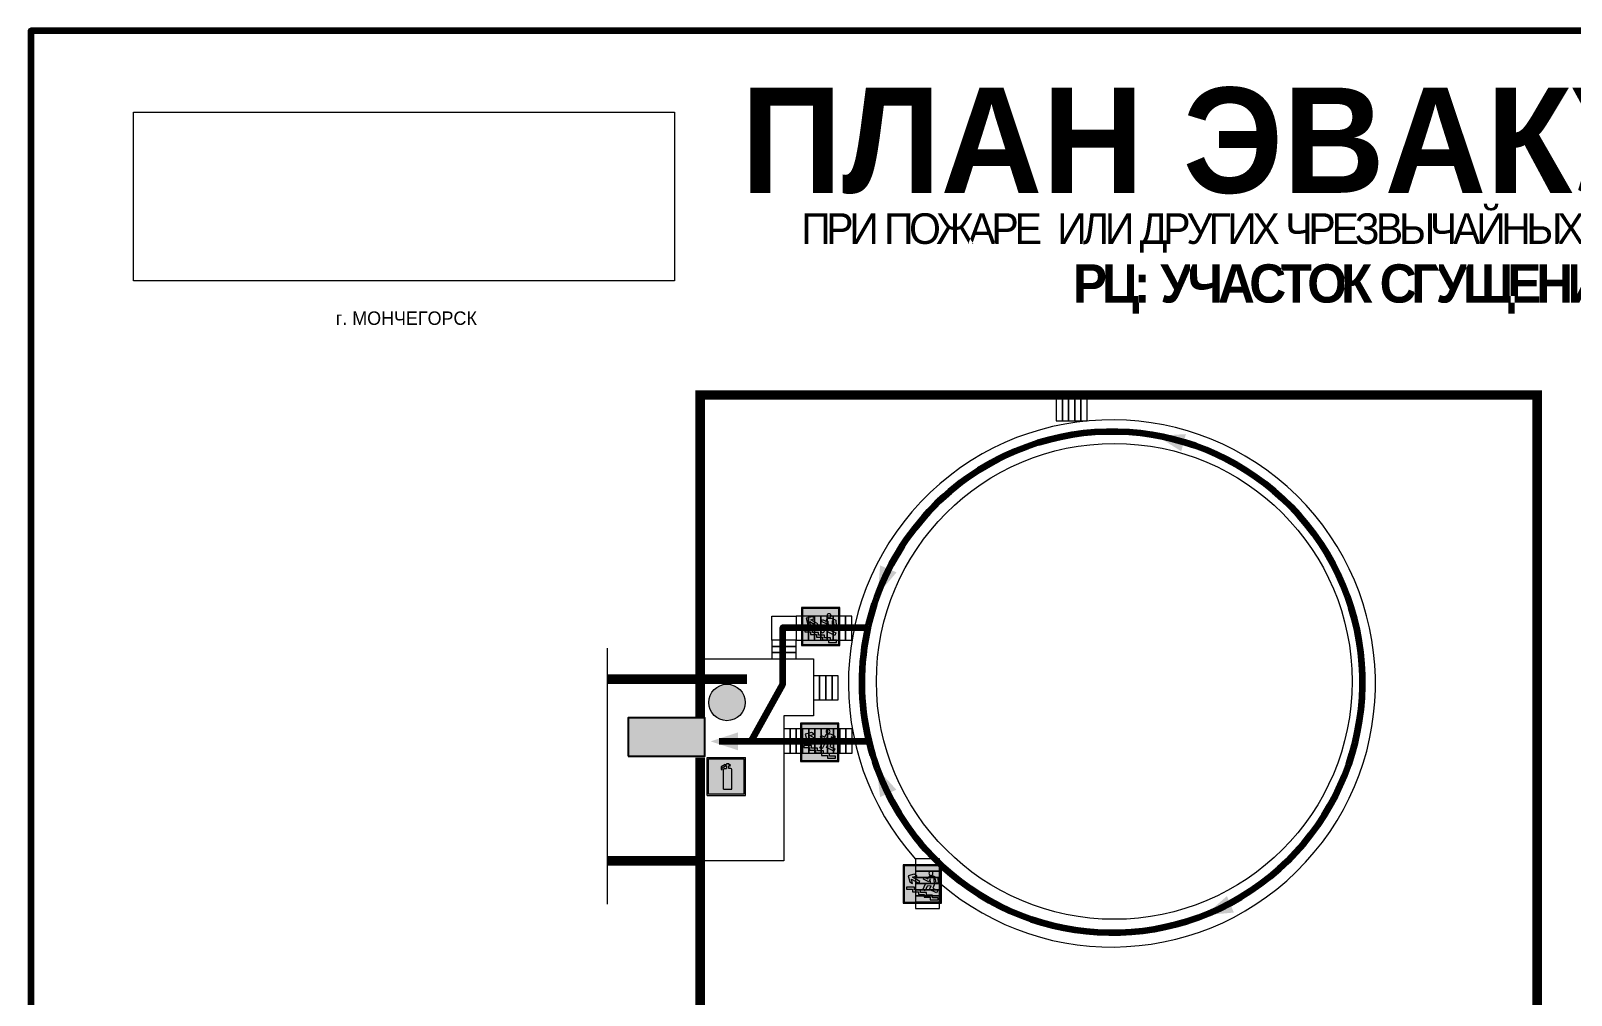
# Model space of a CAD drawing. Header units: millimetres. Extents: x 13114 to 67229, y 22859 to 38520.
# Drawn here: x 18857.9 to 19180.1, y 26048.7 to 26250.3 of the extents above; entities that cross this region are included whole.
import ezdxf

# ---------------------------------------------------------------- set-up
doc = ezdxf.new("R2010")
doc.units = ezdxf.units.MM
doc.layers.add('План_Штампы', color=7, linetype='Continuous')
doc.styles.add('обычный', font='arial.ttf')
picture_1 = doc.add_image_def('image1.jpg', size_in_pixel=(337, 105))

# ---------------------------------------------------------------- blocks, each defined once
blk = doc.blocks.new('A$C7B4425F7')
at = {"true_color": 0xffffff}
blk.add_hatch(color=7, dxfattribs=at).paths.add_polyline_path([(0, 0), (-16, 0), (-16, -8), (0, -8)])
h = blk.add_hatch(color=126)
h.paths.add_polyline_path([(-0.2, -0.2), (-15.8, -0.2), (-15.8, -7.8), (-0.2, -7.8)])
h.paths.add_polyline_path([(-11.76, -2.03), (-11.76, -3.66), (-11.17, -3.66, -0.568275), (-11.17, -6.18), (-12.58, -6.18), (-12.58, -2.03)], flags=16)
h.paths.add_polyline_path([(-13.33, -4.12, -0.495768), (-13.59, -6.18), (-15.03, -6.18), (-15.03, -2.03), (-13.59, -2.03, -0.487973)], flags=16)
h.paths.add_polyline_path([(-10.25, -2.03), (-9.48, -2.03), (-9.48, -6.18), (-10.25, -6.18)], flags=16)
h.paths.add_polyline_path([(-13.84, -3.69), (-14.24, -3.69), (-14.24, -3.03), (-13.9, -3.03, -0.692621)], flags=0)
h.paths.add_polyline_path([(-9.15, -2.03), (-8.4, -2.03), (-8.04, -3.07), (-7.68, -2.03), (-6.93, -2.03), (-7.64, -4.1), (-6.93, -6.18), (-7.68, -6.18), (-8.04, -5.14), (-8.4, -6.18), (-9.15, -6.18), (-8.44, -4.1)], flags=16)
h.paths.add_polyline_path([(-11.76, -4.46), (-11.42, -4.46, -0.692621), (-11.36, -5.12), (-11.76, -5.12)], flags=0)
h.paths.add_polyline_path([(-13.9, -5.2), (-14.24, -5.2), (-14.24, -4.55), (-13.84, -4.55, -0.708038)], flags=0)
edge = h.paths.add_edge_path(flags=16)
edge.add_ellipse((-5.51, -4.08), major_axis=(0, 2.05), ratio=0.586184, start_angle=0, end_angle=360)
edge = h.paths.add_edge_path(flags=0)
edge.add_ellipse((-5.51, -4.08), major_axis=(0, 1.14), ratio=0.454828, start_angle=0, end_angle=360)
h.paths.add_polyline_path([(-4.13, -4.96, 0.377264), (-3.48, -4.52, 0.0555), (-3.16, -2.03), (-1.66, -2.03), (-1.66, -4.96), (-0.96, -4.96), (-0.96, -7.01), (-1.75, -7.01), (-1.75, -6.18), (-3.3, -6.18), (-3.3, -7.02), (-4.13, -7.02)], flags=16)
h.paths.add_polyline_path([(-2.73, -2.91), (-2.28, -2.91), (-2.28, -4.96), (-3.05, -4.96, 0.079136)], flags=0)
at = {"color": 126}
blk.add_lwpolyline([(-16, -8), (0, -8), (0, 0), (-16, 0)], close=True, dxfattribs=at)
blk = doc.blocks.new('вверх')
at = {"lineweight": 0, "true_color": 0xffffff}
h = blk.add_hatch(color=7, dxfattribs=at)
h.dxf.hatch_style = 1
h.paths.add_polyline_path([(40999.03, -4475.37), (41000.53, -4474.51), (40999.62, -4474.22), (41000.2, -4473.88), (41001.48, -4474.22), (41001.13, -4475.49), (41000.55, -4475.82), (41000.76, -4474.91), (40999.27, -4475.77)], flags=0)
h.paths.add_polyline_path([(40998.09, -4474.5), (40998.28, -4474.89), (40997.14, -4475.43), (40996.89, -4474.92), (40996.87, -4474.87), (40996.8, -4475.75), (40997.81, -4475.85), (40998.41, -4477.11), (40997.94, -4477.33), (40997.47, -4476.34), (40996.66, -4476.28), (40997.03, -4477.06), (40995.52, -4477.78), (40995.29, -4477.28), (40996.32, -4476.79), (40996, -4476.11), (40996.09, -4474.77), (40995.72, -4474.94), (40995.64, -4475.77), (40995.2, -4475.72), (40995.3, -4474.63), (40995.33, -4474.61), (40996.23, -4474.19), (40997.09, -4474.25), (40997.37, -4474.84)], flags=0)
h.paths.add_polyline_path([(40997.14, -4473.68, -1), (40996.29, -4473.68, -1)], flags=0)
h.paths.add_polyline_path([(41000.58, -4477.58), (41000.58, -4477.03), (41001.81, -4477.03), (41001.81, -4476.6), (41000.15, -4476.6), (41000.15, -4477.16), (40998.9, -4477.16), (40998.9, -4477.72), (40997.65, -4477.72), (40997.65, -4478.27), (40996.41, -4478.27), (40996.41, -4478.82), (40995.17, -4478.82), (40995.17, -4479.25), (40995.41, -4479.25), (40996.84, -4479.25), (40996.84, -4478.69), (40998.09, -4478.69), (40998.09, -4478.13), (40999.32, -4478.13), (40999.32, -4477.58)], flags=0)
h.paths.add_polyline_path([(41002.49, -4471.94), (40994.49, -4471.94), (40994.49, -4479.94), (41002.49, -4479.94)])
h.paths.add_polyline_path([(41002.28, -4479.72), (40994.69, -4479.72), (40994.69, -4472.14), (41002.28, -4472.14)], flags=16)
h.paths.add_polyline_path([(41001.81, -4476.6), (41001.81, -4477.03), (41000.58, -4477.03), (41000.58, -4477.58), (40999.32, -4477.58), (40999.32, -4478.13), (40998.09, -4478.13), (40998.09, -4478.69), (40996.84, -4478.69), (40996.84, -4479.25), (40995.17, -4479.25), (40995.17, -4478.82), (40996.41, -4478.82), (40996.41, -4478.27), (40997.65, -4478.27), (40997.65, -4477.72), (40998.9, -4477.72), (40998.9, -4477.16), (41000.15, -4477.16), (41000.15, -4476.6)], flags=0)
at = {"lineweight": 0}
h = blk.add_hatch(color=126, dxfattribs=at)
h.dxf.hatch_style = 1
h.paths.add_polyline_path([(40994.69, -4479.72), (41002.28, -4479.72), (41002.28, -4472.14), (40994.69, -4472.14)])
h.paths.add_polyline_path([(40999.03, -4475.37), (41000.53, -4474.51), (40999.62, -4474.22), (41000.2, -4473.88), (41001.48, -4474.22), (41001.13, -4475.49), (41000.55, -4475.82), (41000.76, -4474.91), (40999.27, -4475.77)], flags=16)
h.paths.add_polyline_path([(40997.09, -4474.25), (40997.37, -4474.84), (40998.09, -4474.5), (40998.28, -4474.89), (40997.14, -4475.43), (40996.89, -4474.92), (40996.87, -4474.87), (40996.8, -4475.75), (40997.81, -4475.85), (40998.41, -4477.11), (40997.94, -4477.33), (40997.47, -4476.34), (40996.66, -4476.28), (40997.03, -4477.06), (40995.52, -4477.78), (40995.29, -4477.28), (40996.32, -4476.79), (40996, -4476.11), (40996.09, -4474.77), (40995.72, -4474.94), (40995.64, -4475.77), (40995.2, -4475.72), (40995.3, -4474.63), (40995.33, -4474.61), (40996.23, -4474.19)], flags=16)
h.paths.add_polyline_path([(40996.29, -4473.68, -1), (40997.14, -4473.68, -1)], flags=16)
h.paths.add_polyline_path([(40997.65, -4477.72), (40998.9, -4477.72), (40998.9, -4477.16), (41000.15, -4477.16), (41000.15, -4476.6), (41001.81, -4476.6), (41001.81, -4477.03), (41000.58, -4477.03), (41000.58, -4477.58), (40999.32, -4477.58), (40999.32, -4478.13), (40998.09, -4478.13), (40998.09, -4478.69), (40996.84, -4478.69), (40996.84, -4479.25), (40995.17, -4479.25), (40995.17, -4478.82), (40996.41, -4478.82), (40996.41, -4478.27), (40997.65, -4478.27)], flags=16)
at = {"lineweight": 0, "true_color": 0xffffff}
h = blk.add_hatch(color=7, dxfattribs=at)
h.dxf.hatch_style = 1
h.paths.add_polyline_path([(40997.14, -4473.68, 1), (40996.29, -4473.68, 1)])
h.paths.add_polyline_path([(40998.28, -4474.89), (40998.09, -4474.5), (40997.37, -4474.84), (40997.09, -4474.25), (40996.23, -4474.19), (40995.33, -4474.61), (40995.3, -4474.63), (40995.2, -4475.72), (40995.64, -4475.77), (40995.72, -4474.94), (40996.09, -4474.77), (40996, -4476.11), (40996.32, -4476.79), (40995.29, -4477.28), (40995.52, -4477.78), (40997.03, -4477.06), (40996.66, -4476.28), (40997.47, -4476.34), (40997.94, -4477.33), (40998.41, -4477.11), (40997.81, -4475.85), (40996.8, -4475.75), (40996.87, -4474.87), (40996.89, -4474.92), (40997.14, -4475.43)])
h.paths.add_polyline_path([(40998.09, -4478.13), (40999.32, -4478.13), (40999.32, -4477.58), (41000.58, -4477.58), (41000.58, -4477.03), (41001.81, -4477.03), (41001.81, -4476.6), (41000.15, -4476.6), (41000.15, -4477.16), (40998.9, -4477.16), (40998.9, -4477.72), (40997.65, -4477.72), (40997.65, -4478.27), (40996.41, -4478.27), (40996.41, -4478.82), (40995.17, -4478.82), (40995.17, -4479.25), (40995.41, -4479.25), (40996.84, -4479.25), (40996.84, -4478.69), (40998.09, -4478.69)])
h.paths.add_polyline_path([(40999.03, -4475.37), (40999.27, -4475.77), (41000.76, -4474.91), (41000.55, -4475.82), (41001.13, -4475.49), (41001.48, -4474.22), (41000.2, -4473.88), (40999.62, -4474.22), (41000.53, -4474.51)])
at = {"color": 126, "lineweight": 0}
for points in [[(40994.49, -4471.94), (41002.49, -4471.94), (41002.49, -4479.94), (40994.49, -4479.94)], [(40994.69, -4472.14), (41002.28, -4472.14), (41002.28, -4479.72), (40994.69, -4479.72)]]:
    blk.add_lwpolyline(points, close=True, dxfattribs=at)
for points in [[(40996.89, -4474.92), (40997.14, -4475.43), (40998.28, -4474.89), (40998.09, -4474.5), (40997.37, -4474.84), (40997.09, -4474.25), (40996.23, -4474.19), (40995.33, -4474.61), (40995.3, -4474.63), (40995.2, -4475.72), (40995.64, -4475.77), (40995.72, -4474.94), (40996.09, -4474.77), (40996, -4476.11), (40996.32, -4476.79), (40995.29, -4477.28), (40995.52, -4477.78), (40997.03, -4477.06), (40996.66, -4476.28), (40997.47, -4476.34), (40997.94, -4477.33), (40998.41, -4477.11), (40997.81, -4475.85), (40996.8, -4475.75), (40996.87, -4474.87), (40996.89, -4474.92)], [(41001.48, -4474.22), (41001.13, -4475.49), (41000.55, -4475.82), (41000.76, -4474.91), (40999.27, -4475.77), (40999.03, -4475.37), (41000.53, -4474.51), (40999.62, -4474.22), (41000.2, -4473.88), (41001.48, -4474.22)], [(40995.41, -4479.25), (40995.17, -4479.25), (40995.17, -4478.82), (40996.41, -4478.82), (40996.41, -4478.27), (40997.65, -4478.27), (40997.65, -4477.72), (40998.9, -4477.72), (40998.9, -4477.16), (41000.15, -4477.16), (41000.15, -4476.6), (41001.81, -4476.6), (41001.81, -4477.03), (41000.58, -4477.03), (41000.58, -4477.58), (40999.32, -4477.58), (40999.32, -4478.13), (40998.09, -4478.13), (40998.09, -4478.69), (40996.84, -4478.69), (40996.84, -4479.25), (40995.17, -4479.25)]]:
    blk.add_lwpolyline(points, dxfattribs=at)
blk.add_circle((40996.71, -4473.68), 0.426, dxfattribs=at)
blk = doc.blocks.new('A$C7B8C2D5B')
at = {"lineweight": 0}
h = blk.add_hatch(color=5, dxfattribs=at)
h.dxf.hatch_style = 1
h.paths.add_polyline_path([(1.4, -3.02, 1), (-2.11, -3.02, 1)])
at = {"color": 5, "lineweight": 0}
blk.add_circle((-0.36, -3.02), 1.75, dxfattribs=at)
blk = doc.blocks.new('A$C3AD82952')
at = {"true_color": 0xf5f5ff}
h = blk.add_hatch(color=7, dxfattribs=at)
h.dxf.hatch_style = 1
h.paths.add_polyline_path([(8.21, 8.73, 0.414214), (7.89, 9.05), (7.22, 9.05), (7.22, 9.92), (7.59, 9.92, 1), (7.57, 10.36), (7.22, 10.36), (7.22, 10.6), (6.43, 10.6), (6.43, 10.36), (6.01, 10.36), (4.74, 9.59), (4.74, 8.69), (4.98, 8.73), (4.98, 9.26), (6.12, 9.91), (6.43, 9.91), (6.43, 9.05), (5.76, 9.05, 0.414214), (5.44, 8.73), (5.44, 2.2), (8.21, 2.2)], flags=0)
h.paths.add_polyline_path([(12.8, 12.8), (0, 12.8), (0, 0), (12.8, 0)])
h.paths.add_polyline_path([(0.51, 12.29), (12.29, 12.29), (12.29, 0.51), (0.51, 0.51)], flags=16)
h.paths.add_polyline_path([(4.74, 9.59), (6.01, 10.36), (6.43, 10.36), (6.43, 10.6), (7.22, 10.6), (7.22, 10.36), (7.59, 10.36, -0.94586), (7.59, 9.92), (7.22, 9.92), (7.22, 9.05), (7.89, 9.05, -0.414214), (8.21, 8.73), (8.21, 2.2), (5.44, 2.2), (5.44, 8.73, -0.414214), (5.76, 9.05), (6.43, 9.05), (6.43, 9.91), (6.12, 9.91), (4.98, 9.26), (4.98, 8.73), (4.74, 8.69)], flags=0)
h = blk.add_hatch(color=242)
h.dxf.hatch_style = 1
h.paths.add_polyline_path([(12.29, 12.29), (0.51, 12.29), (0.51, 0.51), (12.29, 0.51)])
h.paths.add_polyline_path([(4.74, 8.69), (4.74, 9.59), (6.01, 10.36), (6.43, 10.36), (6.43, 10.6), (7.22, 10.6), (7.22, 10.36), (7.59, 10.36, -0.94586), (7.59, 9.92), (7.22, 9.92), (7.22, 9.05), (7.89, 9.05, -0.414214), (8.21, 8.73), (8.21, 2.2), (5.44, 2.2), (5.44, 8.73, -0.414214), (5.76, 9.05), (6.43, 9.05), (6.43, 9.91), (6.12, 9.91), (4.98, 9.26), (4.98, 8.73)], flags=16)
h = blk.add_hatch(color=7, dxfattribs=at)
h.dxf.hatch_style = 1
h.paths.add_polyline_path([(8.21, 8.73, 0.414214), (7.89, 9.05), (7.22, 9.05), (7.22, 9.92), (7.59, 9.92, 1), (7.57, 10.36), (7.22, 10.36), (7.22, 10.6), (6.43, 10.6), (6.43, 10.36), (6.01, 10.36), (4.74, 9.59), (4.74, 8.69), (4.98, 8.73), (4.98, 9.26), (6.12, 9.91), (6.43, 9.91), (6.43, 9.05), (5.76, 9.05, 0.414214), (5.44, 8.73), (5.44, 2.2), (8.21, 2.2)])
at = {"color": 242, "lineweight": 5}
for p, q in [((0, 0), (0, 12.8)), ((0, 12.8), (12.8, 12.8)), ((6.01, 10.36), (4.74, 9.59)), ((6.01, 10.36), (6.43, 10.36)), ((7.22, 10.6), (6.43, 10.6)), ((6.43, 10.6), (6.43, 10.36)), ((7.22, 10.36), (7.22, 10.6)), ((7.59, 10.36), (7.22, 10.36)), ((12.8, 0), (12.8, 12.8)), ((4.74, 9.59), (4.74, 8.69)), ((4.74, 8.69), (4.98, 8.73)), ((4.98, 9.26), (6.12, 9.91)), ((4.98, 8.73), (4.98, 9.26)), ((5.44, 2.2), (5.44, 8.73)), ((5.76, 9.05), (6.43, 9.05)), ((6.12, 9.91), (6.43, 9.91)), ((6.43, 9.91), (6.43, 9.05)), ((7.22, 9.05), (7.22, 9.92)), ((7.59, 9.92), (7.22, 9.92)), ((7.89, 9.05), (7.22, 9.05)), ((8.21, 2.2), (8.21, 8.73)), ((0, 0), (12.8, 0)), ((5.44, 2.2), (8.21, 2.2))]:
    blk.add_line(p, q, dxfattribs=at)
blk.add_lwpolyline([(0.51, 12.29), (12.29, 12.29), (12.29, 0.51), (0.51, 0.51)], close=True, dxfattribs=at)
for centre, radius, start, end in [((7.58, 10.14), 0.223, 273.1875, 86.8125), ((5.76, 8.73), 0.32, 90, 180), ((7.89, 8.73), 0.32, 0, 90)]:
    blk.add_arc(centre, radius, start, end, dxfattribs=at)

msp = doc.modelspace()

# ---------------------------------------------------------------- linework, layer by layer
at = {"color": 6, "lineweight": 100}
msp.add_lwpolyline([(18857.94, 25855.27), (19457.94, 25855.27), (19457.94, 26250.27), (18857.94, 26250.27)], close=True, dxfattribs=at)
at = {"lineweight": 100, "const_width": 2}
for points in [[(19054.82, 26174.13), (18997.89, 26174.13), (18997.89, 26106.89)], [(18997.89, 26098.29), (18997.89, 25888.44), (19172.94, 25888.44), (19172.94, 26174.13), (19054.45, 26174.13)]]:
    msp.add_lwpolyline(points, dxfattribs=at)
at = {"lineweight": 0}
for points in [[(19073.66, 26168.73), (19073.66, 26173.77), (19072.36, 26173.77), (19072.36, 26168.73)], [(19074.96, 26168.73), (19074.96, 26173.77), (19073.66, 26173.77), (19073.66, 26168.73)], [(19076.25, 26168.73), (19076.25, 26173.77), (19074.96, 26173.77), (19074.96, 26168.73)], [(19077.55, 26168.73), (19077.55, 26173.77), (19076.25, 26173.77), (19076.25, 26168.73)], [(19078.85, 26168.73), (19078.85, 26173.77), (19077.55, 26173.77), (19077.55, 26168.73)], [(19017.96, 26122.88), (19012.92, 26122.88), (19012.92, 26127.91), (19017.96, 26127.91)], [(19019.25, 26122.88), (19019.25, 26127.91), (19017.96, 26127.91), (19017.96, 26122.88)], [(19020.55, 26122.88), (19020.55, 26127.91), (19019.25, 26127.91), (19019.25, 26122.88)], [(19021.85, 26122.88), (19021.85, 26127.91), (19020.55, 26127.91), (19020.55, 26122.88)], [(19023.15, 26122.88), (19023.15, 26127.91), (19021.85, 26127.91), (19021.85, 26122.88)], [(19024.44, 26122.88), (19024.44, 26127.91), (19023.15, 26127.91), (19023.15, 26122.88)], [(19025.74, 26122.88), (19025.74, 26127.91), (19024.44, 26127.91), (19024.44, 26122.88)], [(19027.04, 26122.88), (19027.04, 26127.91), (19025.74, 26127.91), (19025.74, 26122.88)], [(19028.34, 26122.88), (19028.34, 26127.91), (19027.04, 26127.91), (19027.04, 26122.88)], [(19029.63, 26122.88), (19029.63, 26127.91), (19028.34, 26127.91), (19028.34, 26122.88)], [(19012.92, 26121.58), (19017.96, 26121.58), (19017.96, 26122.88), (19012.92, 26122.88)], [(19012.92, 26120.28), (19017.96, 26120.28), (19017.96, 26121.58), (19012.92, 26121.58)], [(19012.92, 26118.98), (19017.96, 26118.98), (19017.96, 26120.28), (19012.92, 26120.28)], [(19022.89, 26110.39), (19022.89, 26115.42), (19021.59, 26115.42), (19021.59, 26110.39)], [(19024.19, 26110.39), (19024.19, 26115.42), (19022.89, 26115.42), (19022.89, 26110.39)], [(19025.49, 26110.39), (19025.49, 26115.42), (19024.19, 26115.42), (19024.19, 26110.39)], [(19026.78, 26110.39), (19026.78, 26115.42), (19025.49, 26115.42), (19025.49, 26110.39)], [(19016.73, 26099.29), (19016.73, 26104.32), (19015.43, 26104.32), (19015.43, 26099.29)], [(19018.02, 26099.29), (19018.02, 26104.32), (19016.73, 26104.32), (19016.73, 26099.29)], [(19019.32, 26099.29), (19019.32, 26104.32), (19018.02, 26104.32), (19018.02, 26099.29)], [(19020.62, 26099.29), (19020.62, 26104.32), (19019.32, 26104.32), (19019.32, 26099.29)], [(19021.92, 26099.29), (19021.92, 26104.32), (19020.62, 26104.32), (19020.62, 26099.29)], [(19023.21, 26099.29), (19023.21, 26104.32), (19021.92, 26104.32), (19021.92, 26099.29)], [(19024.51, 26099.29), (19024.51, 26104.32), (19023.21, 26104.32), (19023.21, 26099.29)], [(19025.81, 26099.29), (19025.81, 26104.32), (19024.51, 26104.32), (19024.51, 26099.29)], [(19027.11, 26099.29), (19027.11, 26104.32), (19025.81, 26104.32), (19025.81, 26099.29)], [(19028.4, 26099.29), (19028.4, 26104.32), (19027.11, 26104.32), (19027.11, 26099.29)], [(19029.7, 26099.29), (19029.7, 26104.32), (19028.4, 26104.32), (19028.4, 26099.29)], [(19042.92, 26075.88), (19047.95, 26075.88), (19047.95, 26077.18), (19042.92, 26077.18)], [(19042.92, 26074.59), (19047.95, 26074.59), (19047.95, 26075.88), (19042.92, 26075.88)], [(19042.92, 26073.29), (19047.95, 26073.29), (19047.95, 26074.59), (19042.92, 26074.59)], [(19042.92, 26071.99), (19047.95, 26071.99), (19047.95, 26073.29), (19042.92, 26073.29)], [(19042.92, 26070.69), (19047.95, 26070.69), (19047.95, 26071.99), (19042.92, 26071.99)], [(19042.92, 26069.4), (19047.95, 26069.4), (19047.95, 26070.69), (19042.92, 26070.69)], [(19042.92, 26068.1), (19047.95, 26068.1), (19047.95, 26069.4), (19042.92, 26069.4)], [(19042.92, 26066.8), (19047.95, 26066.8), (19047.95, 26068.1), (19042.92, 26068.1)]]:
    msp.add_lwpolyline(points, close=True, dxfattribs=at)
at = {"color": 126, "lineweight": 100, "true_color": 0x008754}
for points in [[(19008.57, 26101.78), (19015.23, 26113.66), (19015.23, 26113.66), (19015.23, 26125.56), (19033, 26125.56)], [(19001.92, 26101.78), (19033.19, 26101.78)]]:
    msp.add_lwpolyline(points, dxfattribs=at)
at = {"lineweight": 0}
for points in [[(18978.48, 26121.19), (18978.48, 26067.7)], [(18997.89, 26118.98), (19021.59, 26118.98), (19021.59, 26107.06), (19015.43, 26107.06), (19015.43, 26076.75), (18998.26, 26076.75)]]:
    msp.add_lwpolyline(points, dxfattribs=at)
at = {"lineweight": 0, "const_width": 2}
for points in [[(19007.71, 26114.71), (18978.48, 26114.71)], [(18998.26, 26076.75), (18978.48, 26076.75)]]:
    msp.add_lwpolyline(points, dxfattribs=at)
at = {"lineweight": 0}
msp.add_circle((19084.51, 26114.26), 49.74, dxfattribs=at)
msp.add_arc((19084.02, 26113.83), 55.11, 229.1227, 221.7719, dxfattribs=at)
at = {"color": 126, "lineweight": 100, "true_color": 0x008754}
for start, end in [(221.7719, 115.4358), (115.4358, 221.7719)]:
    msp.add_arc((19084.08, 26114.1), 52.36, start, end, dxfattribs=at)
at = {"layer": 'План_Штампы', "color": 126, "true_color": 0x008754}
for points in [[(19099.48, 26165.96), (19098.52, 26162.35), (19093.44, 26165.59)], [(19035.55, 26138.51), (19038.99, 26137.05), (19035.06, 26132.48)], [(19005.83, 26103.6), (19005.82, 26099.87), (19000.08, 26101.72)], [(19038.95, 26091.62), (19035.54, 26090.08), (19034.86, 26096.07)], [(19108.07, 26069.37), (19109.52, 26065.93), (19103.52, 26065.39)]]:
    msp.add_solid(points, dxfattribs=at)

# ---------------------------------------------------------------- block references
at = {"xscale": -1}
for p in [(60021.58, 30601.67), (60021.37, 30577.47), (60042.88, 30547.82)]:
    msp.add_blockref('вверх', p, dxfattribs=at)
for name, p, xscale, yscale, zscale in [('A$C7B8C2D5B', (19004.29, 26116.43), 2.177419353276491, 2.177419353276491, 2.177419353276491), ('A$C3AD82952', (18999.37, 26090.38), 0.625, 0.625, 0.625)]:
    msp.add_blockref(name, p, dxfattribs=dict(xscale=xscale, yscale=yscale, zscale=zscale))
at = {"layer": 'План_Штампы'}
msp.add_blockref('A$C7B4425F7', (18998.87, 26106.63), dxfattribs=at)

# ---------------------------------------------------------------- texts
at = {"lineweight": 0, "style": 'обычный'}
for s, insert, char_height, width, attachment_point in [('{\\fProxima Nova Rg|b1|i0|c204|p2;ПЛАН ЭВАКУАЦИИ}', (19006.43, 26238.4), 22, 493.8901, 1), ('\\pi-8.4,l8.4,t8.4;{\\fProxima Nova Rg|b0|i0|c204|p2;г. МОНЧЕГОРСК\\H1.1997x; }', (18936.46, 26190.18), 2.8, 126.6484, 5)]:
    msp.add_mtext(s, dxfattribs=dict(at, insert=insert, char_height=char_height, width=width, attachment_point=attachment_point))
at = {"color": 0, "lineweight": 0, "insert": (19156.51, 26212.3), "char_height": 8, "width": 449.2158, "attachment_point": 5, "style": 'обычный'}
msp.add_mtext('{\\fArial Black|b1|i0|c204|p34;\\H2x;\\T0.85;  \\fArial Narrow|b0|i0|c204|p34;\\H0.8x;\\W0.9;\\P\\fProxima Nova Rg|b0|i0|c204|p2;\\H0.5x;\\W1;\\C256;ПРИ ПОЖАРЕ  ИЛИ ДРУГИХ ЧРЕЗВЫЧАЙНЫХ СИТУАЦИЯХ  ИЗ ПОМЕЩЕНИЙ \\fProxima Nova Rg|b1|i0|c204|p2;\\H1.25x;\\PРЦ: УЧАСТОК СГУЩЕНИЯ\\fProxima Nova Rg|b1|i0|c0|p2;  \\fProxima Nova Rg|b1|i0|c204|p2;отм. +7,8}', dxfattribs=at)

# ---------------------------------------------------------------- pictures from other files: only their frames are drawn
at = {"color": 7, "lineweight": 0, "true_color": 0xf5f5ff}
image = msp.add_image(picture_1, insert=(18879.43, 26198.01), size_in_units=(113.11, 35.24), dxfattribs=at)
image.dxf.flags = 7

doc.saveas('drawing.dxf')
